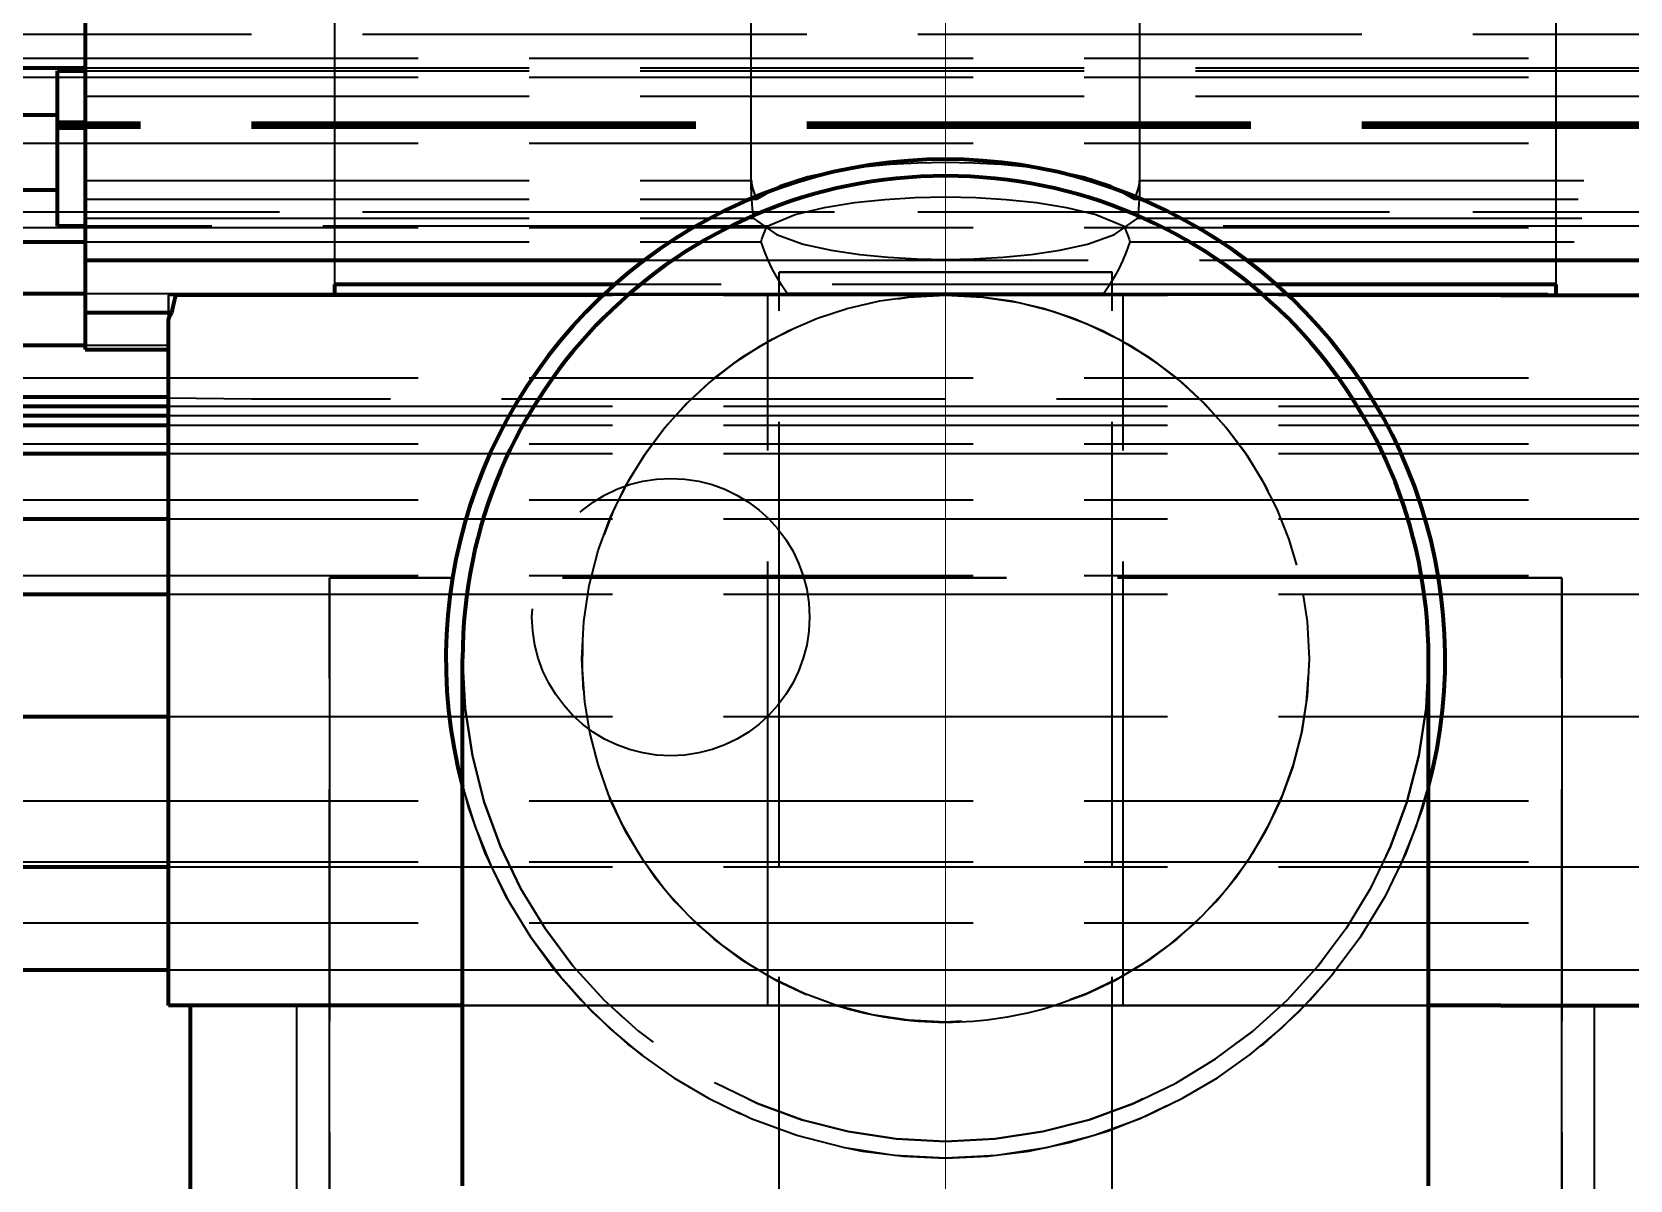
# Model space of a CAD drawing. Header units: millimetres. Extents: x 0 to 2382, y 0 to 420.
# Drawn here: x 308.18 to 322.58, y 352.84 to 363.19 of the extents above; entities that cross this region are included whole.
import ezdxf

# ---------------------------------------------------------------- set-up
doc = ezdxf.new("R2010")
doc.units = ezdxf.units.MM
doc.linetypes.add('IRAM-E-TRAZOS', pattern=[5, 4, -1])
doc.linetypes.add('IRAM-F-TRAZO-PUNTO', pattern=[20, 15, -2, 1, -2])
for name, color, linetype, lineweight in [('01-VISIBLE', 7, 'CONTINUOUS', 70), ('02-OCULTA', 4, 'IRAM-E-TRAZOS', 35), ('03-EJE', 1, 'IRAM-F-TRAZO-PUNTO', 18)]:
    doc.layers.add(name, color=color, linetype=linetype, lineweight=lineweight)

msp = doc.modelspace()

# ---------------------------------------------------------------- linework, layer by layer
at = {"layer": '01-VISIBLE'}
for p, q in [((308.662, 366.886), (308.662, 361.131)), ((307.662, 362.866), (308.662, 362.866)), ((308.412, 362.838), (308.662, 362.838)), ((308.412, 362.441), (308.412, 362.838)), ((307.662, 362.441), (308.412, 362.441)), ((308.412, 361.766), (308.412, 362.441)), ((308.662, 362.374), (308.412, 362.374)), ((308.662, 362.356), (308.412, 362.356)), ((308.662, 362.341), (308.412, 362.341)), ((308.662, 362.329), (308.412, 362.329)), ((308.662, 362.32), (308.412, 362.32)), ((307.662, 361.766), (308.412, 361.766)), ((308.412, 361.438), (308.412, 361.766)), ((308.662, 361.438), (308.412, 361.438)), ((307.662, 361.296), (308.662, 361.296)), ((308.662, 361.131), (308.662, 360.661)), ((308.662, 361.131), (313.698, 361.131)), ((319.125, 361.131), (324.162, 361.131)), ((310.912, 360.816), (310.912, 360.914)), ((313.433, 360.914), (310.912, 360.914)), ((321.912, 360.914), (319.391, 360.914)), ((321.912, 360.816), (321.912, 360.914)), ((307.662, 360.831), (308.662, 360.831)), ((313.326, 360.816), (311.412, 360.816)), ((313.326, 360.816), (311.412, 360.816)), ((321.412, 360.816), (319.498, 360.816)), ((321.412, 360.816), (319.498, 360.816)), ((308.662, 360.661), (308.662, 360.326)), ((308.662, 360.661), (309.445, 360.661)), ((309.412, 354.416), (309.412, 360.576)), ((307.662, 360.366), (308.662, 360.366)), ((308.662, 360.326), (309.412, 360.326)), ((307.662, 359.901), (309.412, 359.901)), ((307.662, 359.816), (309.412, 359.816)), ((307.662, 359.731), (309.412, 359.731)), ((307.662, 359.646), (309.412, 359.646)), ((307.662, 359.391), (309.412, 359.391)), ((307.662, 358.801), (309.412, 358.801)), ((307.662, 358.121), (309.412, 358.121)), ((307.662, 357.021), (309.412, 357.021)), ((307.662, 355.666), (309.412, 355.666)), ((307.662, 354.736), (309.412, 354.736)), ((309.612, 352.366), (309.612, 354.416)), ((312.062, 354.416), (311.412, 354.416)), ((321.412, 354.416), (320.762, 354.416))]:
    msp.add_line(p, q, dxfattribs=at)
for points in [[(309.445, 360.661), (309.45, 360.687), (309.456, 360.713), (309.461, 360.739), (309.467, 360.765), (309.473, 360.79), (309.48, 360.816)], [(311.412, 360.816), (311.136, 360.816), (310.86, 360.816), (310.584, 360.816), (310.308, 360.816), (310.032, 360.816), (309.756, 360.816), (309.48, 360.816)], [(321.412, 360.816), (321.688, 360.816), (321.964, 360.816), (322.24, 360.816), (322.515, 360.816), (322.791, 360.816), (323.067, 360.816), (323.343, 360.816)], [(309.412, 360.576), (309.413, 360.592), (309.416, 360.607), (309.421, 360.621), (309.428, 360.635), (309.436, 360.649), (309.445, 360.661)], [(312.062, 352.791), (312.062, 353.041), (312.062, 353.291), (312.062, 353.541), (312.062, 353.791), (312.062, 354.041), (312.062, 354.291), (312.062, 354.541), (312.062, 354.791), (312.062, 355.041), (312.062, 355.291), (312.062, 355.541), (312.062, 355.791), (312.062, 356.041), (312.062, 356.291), (312.062, 356.541), (312.062, 356.791), (312.062, 357.041), (312.062, 357.291), (312.062, 357.541)], [(320.762, 352.791), (320.762, 353.041), (320.762, 353.291), (320.762, 353.541), (320.762, 353.791), (320.762, 354.041), (320.762, 354.291), (320.762, 354.541), (320.762, 354.791), (320.762, 355.041), (320.762, 355.291), (320.762, 355.541), (320.762, 355.791), (320.762, 356.041), (320.762, 356.291), (320.762, 356.541), (320.762, 356.791), (320.762, 357.041), (320.762, 357.291), (320.762, 357.541)], [(311.412, 354.416), (311.162, 354.416), (310.912, 354.416), (310.662, 354.416), (310.412, 354.416), (310.162, 354.416), (309.912, 354.416), (309.662, 354.416), (309.412, 354.416)], [(321.412, 354.416), (321.662, 354.416), (321.912, 354.416), (322.162, 354.416), (322.412, 354.416), (322.662, 354.416), (322.912, 354.416), (323.162, 354.416), (323.412, 354.416)]]:
    msp.add_lwpolyline(points, dxfattribs=at)
for radius, start, end in [(4.5, -14.8351, -165.1649), (4.35, 0, 180)]:
    msp.add_arc((316.412, 357.541), radius, start, end, dxfattribs=at)
at = {"layer": '02-OCULTA'}
for p, q in [((314.662, 361.766), (314.662, 372.261)), ((318.162, 361.766), (318.162, 372.261)), ((308.662, 362.611), (308.662, 370.146)), ((310.912, 360.914), (310.912, 364.261)), ((310.912, 360.816), (310.912, 364.261)), ((310.912, 360.914), (310.912, 364.261)), ((321.912, 360.914), (321.912, 364.261)), ((321.912, 360.816), (321.912, 364.261)), ((321.912, 360.914), (321.912, 364.261)), ((325.162, 363.166), (307.662, 363.166)), ((325.162, 363.166), (307.662, 363.166)), ((307.662, 362.951), (325.162, 362.951)), ((307.662, 362.951), (325.162, 362.951)), ((307.662, 362.781), (325.162, 362.781)), ((307.662, 362.781), (325.162, 362.781)), ((308.412, 362.838), (308.412, 362.374)), ((308.662, 362.866), (324.162, 362.866)), ((308.662, 362.838), (324.162, 362.838)), ((308.662, 361.681), (308.662, 362.611)), ((308.662, 362.611), (324.162, 362.611)), ((308.412, 362.374), (308.412, 362.356)), ((308.412, 362.356), (308.412, 362.341)), ((308.412, 362.341), (308.412, 362.329)), ((308.412, 362.329), (308.412, 362.32)), ((308.412, 362.32), (308.412, 361.438)), ((324.162, 362.374), (308.662, 362.374)), ((324.162, 362.356), (308.662, 362.356)), ((324.162, 362.341), (308.662, 362.341)), ((324.162, 362.329), (308.662, 362.329)), ((324.162, 362.32), (308.662, 362.32)), ((307.662, 362.186), (325.162, 362.186)), ((308.662, 361.511), (308.662, 361.851)), ((308.662, 361.851), (308.662, 361.681)), ((308.662, 361.851), (314.664, 361.851)), ((318.16, 361.851), (322.912, 361.851)), ((308.662, 361.681), (314.714, 361.681)), ((318.109, 361.681), (322.912, 361.681)), ((325.412, 361.566), (307.662, 361.566)), ((325.162, 361.566), (307.662, 361.566)), ((308.662, 360.326), (308.662, 361.511)), ((308.662, 361.511), (314.68, 361.511)), ((314.804, 361.438), (308.662, 361.438)), ((322.912, 361.438), (318.02, 361.438)), ((318.143, 361.511), (322.912, 361.511)), ((307.662, 361.426), (325.162, 361.426)), ((308.662, 361.296), (314.75, 361.296)), ((318.073, 361.296), (322.912, 361.296)), ((313.698, 361.131), (319.125, 361.131)), ((314.912, 345.675), (314.912, 361.025)), ((317.912, 345.675), (317.912, 361.025)), ((310.912, 360.816), (310.912, 360.914)), ((319.391, 360.914), (313.433, 360.914)), ((321.912, 360.816), (321.912, 360.914)), ((307.662, 360.831), (325.162, 360.831)), ((308.662, 360.831), (314.986, 360.831)), ((309.412, 360.576), (309.412, 360.816)), ((309.412, 354.416), (309.412, 360.816)), ((323.412, 360.816), (309.412, 360.816)), ((309.412, 360.816), (309.412, 360.326)), ((309.412, 360.576), (309.412, 360.816)), ((309.412, 359.889), (309.412, 360.816)), ((309.412, 360.366), (309.412, 360.816)), ((309.412, 360.816), (323.412, 360.816)), ((309.48, 360.816), (310.912, 360.816)), ((311.412, 360.816), (310.912, 360.816)), ((321.912, 360.816), (310.912, 360.816)), ((321.412, 360.816), (311.412, 360.816)), ((316.412, 360.816), (313.326, 360.816)), ((319.498, 360.816), (313.326, 360.816)), ((314.812, 354.416), (314.812, 360.816)), ((319.498, 360.816), (316.412, 360.816)), ((317.837, 360.831), (322.912, 360.831)), ((318.012, 354.416), (318.012, 360.816)), ((321.912, 360.816), (321.412, 360.816)), ((321.912, 360.816), (323.343, 360.816)), ((309.412, 360.326), (309.412, 360.576)), ((308.662, 360.366), (309.412, 360.366)), ((308.662, 360.326), (309.412, 360.326)), ((309.412, 359.901), (309.412, 360.366)), ((307.662, 360.071), (325.162, 360.071)), ((309.412, 359.889), (309.412, 359.901)), ((321.412, 359.878), (311.412, 359.878)), ((307.662, 359.731), (325.162, 359.731)), ((309.412, 359.816), (325.162, 359.816)), ((309.412, 359.731), (325.162, 359.731)), ((309.412, 359.646), (325.162, 359.646)), ((307.662, 359.476), (325.162, 359.476)), ((309.412, 359.391), (325.162, 359.391)), ((307.662, 358.971), (325.162, 358.971)), ((309.412, 358.801), (325.162, 358.801)), ((307.662, 358.291), (325.162, 358.291)), ((321.962, 358.27), (310.862, 358.27)), ((310.862, 358.27), (310.862, 352.368)), ((310.862, 358.266), (310.862, 358.27)), ((321.962, 358.266), (310.862, 358.266)), ((310.862, 352.366), (310.862, 358.266)), ((321.962, 358.27), (321.962, 352.368)), ((321.962, 358.266), (321.962, 358.27)), ((321.962, 352.366), (321.962, 358.266)), ((309.412, 358.121), (325.162, 358.121)), ((309.412, 357.021), (325.162, 357.021)), ((307.662, 356.261), (325.162, 356.261)), ((307.662, 355.711), (325.162, 355.711)), ((309.412, 355.666), (325.162, 355.666)), ((307.662, 355.161), (325.162, 355.161)), ((307.662, 354.736), (325.162, 354.736)), ((309.412, 354.736), (325.162, 354.736)), ((310.568, 352.366), (310.568, 354.416)), ((321.412, 354.416), (311.412, 354.416)), ((315.432, 354.416), (312.062, 354.416)), ((315.432, 354.416), (317.391, 354.416)), ((320.762, 354.416), (317.391, 354.416)), ((322.256, 352.366), (322.256, 354.416))]:
    msp.add_line(p, q, dxfattribs=at)
for points in [[(316.412, 362.012), (316.161, 362.007), (315.911, 361.993), (315.661, 361.969), (315.413, 361.933), (315.168, 361.882), (314.929, 361.806), (314.714, 361.681)], [(318.109, 361.681), (317.894, 361.806), (317.655, 361.882), (317.41, 361.933), (317.162, 361.969), (316.913, 361.993), (316.662, 362.007), (316.412, 362.012)], [(314.664, 361.851), (314.663, 361.837), (314.663, 361.823), (314.662, 361.809), (314.662, 361.794), (314.662, 361.78), (314.662, 361.766)], [(314.662, 361.766), (314.662, 361.723), (314.664, 361.681), (314.666, 361.638), (314.67, 361.596), (314.675, 361.553), (314.68, 361.511)], [(314.714, 361.681), (314.702, 361.708), (314.69, 361.736), (314.681, 361.764), (314.673, 361.792), (314.668, 361.822), (314.664, 361.851)], [(318.16, 361.851), (318.156, 361.822), (318.15, 361.792), (318.142, 361.764), (318.133, 361.736), (318.122, 361.708), (318.109, 361.681)], [(318.143, 361.511), (318.149, 361.553), (318.153, 361.596), (318.157, 361.638), (318.16, 361.681), (318.161, 361.723), (318.162, 361.766)], [(318.162, 361.766), (318.162, 361.78), (318.161, 361.794), (318.161, 361.809), (318.161, 361.823), (318.16, 361.837), (318.16, 361.851)], [(314.804, 361.438), (315.057, 361.542), (315.322, 361.607), (315.592, 361.652), (315.865, 361.68), (316.138, 361.697), (316.412, 361.703)], [(316.412, 361.703), (316.685, 361.697), (316.959, 361.68), (317.231, 361.652), (317.501, 361.607), (317.767, 361.542), (318.02, 361.438)], [(314.68, 361.511), (314.888, 361.363), (315.131, 361.277), (315.383, 361.222), (315.639, 361.184), (315.896, 361.159), (316.154, 361.144), (316.412, 361.137), (316.67, 361.144), (316.928, 361.159), (317.184, 361.184), (317.44, 361.222), (317.692, 361.277), (317.935, 361.363), (318.143, 361.511)], [(314.75, 361.296), (314.758, 361.32), (314.767, 361.344), (314.776, 361.368), (314.785, 361.391), (314.794, 361.415), (314.804, 361.438)], [(318.02, 361.438), (318.029, 361.415), (318.039, 361.391), (318.048, 361.368), (318.057, 361.344), (318.065, 361.32), (318.073, 361.296)], [(314.986, 360.831), (314.937, 360.903), (314.892, 360.978), (314.851, 361.055), (314.813, 361.133), (314.78, 361.214), (314.75, 361.296)], [(318.073, 361.296), (318.043, 361.214), (318.01, 361.133), (317.973, 361.055), (317.931, 360.978), (317.886, 360.903), (317.837, 360.831)], [(316.412, 361.025), (316.162, 361.025), (315.912, 361.025), (315.662, 361.025), (315.412, 361.025), (315.162, 361.025), (314.912, 361.025)], [(314.912, 361.025), (315.162, 361.025), (315.412, 361.025), (315.662, 361.025), (315.912, 361.025), (316.162, 361.025), (316.412, 361.025), (316.662, 361.025), (316.912, 361.025), (317.162, 361.025), (317.412, 361.025), (317.662, 361.025), (317.912, 361.025)], [(317.912, 361.025), (317.662, 361.025), (317.412, 361.025), (317.162, 361.025), (316.912, 361.025), (316.662, 361.025), (316.412, 361.025)], [(309.48, 360.816), (309.469, 360.816), (309.457, 360.816), (309.446, 360.816), (309.434, 360.816), (309.423, 360.816), (309.412, 360.816)], [(311.412, 360.816), (311.162, 360.816), (310.912, 360.816), (310.662, 360.816), (310.412, 360.816), (310.162, 360.816), (309.912, 360.816), (309.662, 360.816), (309.412, 360.816)], [(309.48, 360.816), (309.469, 360.816), (309.457, 360.816), (309.446, 360.816), (309.434, 360.816), (309.423, 360.816), (309.412, 360.816)], [(316.412, 360.816), (316.145, 360.816), (315.878, 360.816), (315.612, 360.816), (315.345, 360.816), (315.078, 360.816), (314.812, 360.816)], [(314.812, 360.816), (315.078, 360.816), (315.345, 360.816), (315.612, 360.816), (315.878, 360.816), (316.145, 360.816), (316.412, 360.816), (316.678, 360.816), (316.945, 360.816), (317.212, 360.816), (317.478, 360.816), (317.745, 360.816), (318.012, 360.816)], [(317.837, 360.831), (317.578, 360.831), (317.319, 360.831), (317.06, 360.831), (316.8, 360.831), (316.541, 360.831), (316.282, 360.831), (316.023, 360.831), (315.764, 360.831), (315.504, 360.831), (315.245, 360.831), (314.986, 360.831)], [(318.012, 360.816), (317.745, 360.816), (317.478, 360.816), (317.212, 360.816), (316.945, 360.816), (316.678, 360.816), (316.412, 360.816)], [(321.412, 360.816), (321.662, 360.816), (321.912, 360.816), (322.162, 360.816), (322.412, 360.816), (322.662, 360.816), (322.912, 360.816), (323.162, 360.816), (323.412, 360.816)], [(311.412, 359.878), (311.162, 359.878), (310.912, 359.878), (310.662, 359.879), (310.412, 359.879), (310.162, 359.88), (309.912, 359.882), (309.662, 359.884), (309.412, 359.889)], [(323.412, 359.889), (323.162, 359.884), (322.912, 359.882), (322.662, 359.88), (322.412, 359.879), (322.162, 359.879), (321.912, 359.878), (321.662, 359.878), (321.412, 359.878)], [(311.412, 354.416), (311.162, 354.416), (310.912, 354.416), (310.662, 354.416), (310.412, 354.416), (310.162, 354.416), (309.912, 354.416), (309.662, 354.416), (309.412, 354.416)], [(316.412, 354.416), (316.16, 354.416), (315.908, 354.416), (315.656, 354.416), (315.404, 354.416), (315.152, 354.416), (314.901, 354.416), (314.649, 354.416), (314.397, 354.416), (314.145, 354.416), (313.893, 354.416), (313.641, 354.416), (313.389, 354.416), (313.138, 354.416), (312.886, 354.416), (312.634, 354.416), (312.382, 354.416), (312.13, 354.416), (311.878, 354.416), (311.626, 354.416), (311.375, 354.416), (311.123, 354.416), (310.871, 354.416), (310.619, 354.416), (310.367, 354.416), (310.115, 354.416), (309.864, 354.416), (309.612, 354.416)], [(309.612, 354.416), (309.864, 354.416), (310.115, 354.416), (310.367, 354.416), (310.619, 354.416), (310.871, 354.416), (311.123, 354.416), (311.375, 354.416), (311.626, 354.416), (311.878, 354.416), (312.13, 354.416), (312.382, 354.416), (312.634, 354.416), (312.886, 354.416), (313.138, 354.416), (313.389, 354.416), (313.641, 354.416), (313.893, 354.416), (314.145, 354.416), (314.397, 354.416), (314.649, 354.416), (314.901, 354.416), (315.152, 354.416), (315.404, 354.416), (315.656, 354.416), (315.908, 354.416), (316.16, 354.416), (316.412, 354.416), (316.664, 354.416), (316.915, 354.416), (317.167, 354.416), (317.419, 354.416), (317.671, 354.416), (317.923, 354.416), (318.175, 354.416), (318.426, 354.416), (318.678, 354.416), (318.93, 354.416), (319.182, 354.416), (319.434, 354.416), (319.686, 354.416), (319.938, 354.416), (320.189, 354.416), (320.441, 354.416), (320.693, 354.416), (320.945, 354.416), (321.197, 354.416), (321.449, 354.416), (321.701, 354.416), (321.952, 354.416), (322.204, 354.416), (322.456, 354.416), (322.708, 354.416)], [(316.412, 354.416), (316.158, 354.416), (315.903, 354.416), (315.649, 354.416), (315.395, 354.416), (315.141, 354.416), (314.887, 354.416), (314.633, 354.416), (314.379, 354.416), (314.125, 354.416), (313.871, 354.416), (313.617, 354.416), (313.363, 354.416), (313.109, 354.416), (312.854, 354.416), (312.6, 354.416), (312.346, 354.416), (312.092, 354.416), (311.838, 354.416), (311.584, 354.416), (311.33, 354.416), (311.076, 354.416), (310.822, 354.416), (310.568, 354.416)], [(310.568, 354.416), (310.822, 354.416), (311.076, 354.416), (311.33, 354.416), (311.584, 354.416), (311.838, 354.416), (312.092, 354.416), (312.346, 354.416), (312.6, 354.416), (312.854, 354.416), (313.109, 354.416), (313.363, 354.416), (313.617, 354.416), (313.871, 354.416), (314.125, 354.416), (314.379, 354.416), (314.633, 354.416), (314.887, 354.416), (315.141, 354.416), (315.395, 354.416), (315.649, 354.416), (315.903, 354.416), (316.158, 354.416), (316.412, 354.416), (316.666, 354.416), (316.92, 354.416), (317.174, 354.416), (317.428, 354.416), (317.682, 354.416), (317.936, 354.416), (318.19, 354.416), (318.444, 354.416), (318.698, 354.416), (318.953, 354.416), (319.207, 354.416), (319.461, 354.416), (319.715, 354.416), (319.969, 354.416), (320.223, 354.416), (320.477, 354.416), (320.731, 354.416), (320.985, 354.416), (321.239, 354.416), (321.493, 354.416), (321.747, 354.416), (322.002, 354.416), (322.256, 354.416)], [(316.412, 354.416), (316.145, 354.416), (315.878, 354.416), (315.612, 354.416), (315.345, 354.416), (315.078, 354.416), (314.812, 354.416)], [(314.812, 354.416), (315.078, 354.416), (315.345, 354.416), (315.612, 354.416), (315.878, 354.416), (316.145, 354.416), (316.412, 354.416), (316.678, 354.416), (316.945, 354.416), (317.212, 354.416), (317.478, 354.416), (317.745, 354.416), (318.012, 354.416)], [(322.708, 354.416), (322.456, 354.416), (322.204, 354.416), (321.952, 354.416), (321.701, 354.416), (321.449, 354.416), (321.197, 354.416), (320.945, 354.416), (320.693, 354.416), (320.441, 354.416), (320.189, 354.416), (319.938, 354.416), (319.686, 354.416), (319.434, 354.416), (319.182, 354.416), (318.93, 354.416), (318.678, 354.416), (318.426, 354.416), (318.175, 354.416), (317.923, 354.416), (317.671, 354.416), (317.419, 354.416), (317.167, 354.416), (316.915, 354.416), (316.664, 354.416), (316.412, 354.416)], [(322.256, 354.416), (322.002, 354.416), (321.747, 354.416), (321.493, 354.416), (321.239, 354.416), (320.985, 354.416), (320.731, 354.416), (320.477, 354.416), (320.223, 354.416), (319.969, 354.416), (319.715, 354.416), (319.461, 354.416), (319.207, 354.416), (318.953, 354.416), (318.698, 354.416), (318.444, 354.416), (318.19, 354.416), (317.936, 354.416), (317.682, 354.416), (317.428, 354.416), (317.174, 354.416), (316.92, 354.416), (316.666, 354.416), (316.412, 354.416)], [(318.012, 354.416), (317.745, 354.416), (317.478, 354.416), (317.212, 354.416), (316.945, 354.416), (316.678, 354.416), (316.412, 354.416)], [(321.412, 354.416), (321.662, 354.416), (321.912, 354.416), (322.162, 354.416), (322.412, 354.416), (322.662, 354.416), (322.912, 354.416), (323.162, 354.416), (323.412, 354.416)]]:
    msp.add_lwpolyline(points, dxfattribs=at)
for centre, radius in [((316.412, 357.541), 4.5), ((316.412, 357.541), 4.35), ((316.412, 357.541), 3.275), ((313.937, 357.916), 1.25), ((313.937, 357.916), 1.25)]:
    msp.add_circle(centre, radius, dxfattribs=at)
for radius, start, end in [(3.275, 90, -107.408), (3.275, -72.592, 90), (4.35, 180, -90), (4.35, -90, 0), (4.5, -165.1649, -90), (4.5, -90, -14.8351), (3.275, -107.408, -90), (3.275, -90, -72.592)]:
    msp.add_arc((316.412, 357.541), radius, start, end, dxfattribs=at)
at = {"layer": '03-EJE'}
msp.add_line((316.412, 168.328), (316.412, 376.471), dxfattribs=at)

doc.saveas('drawing.dxf')
